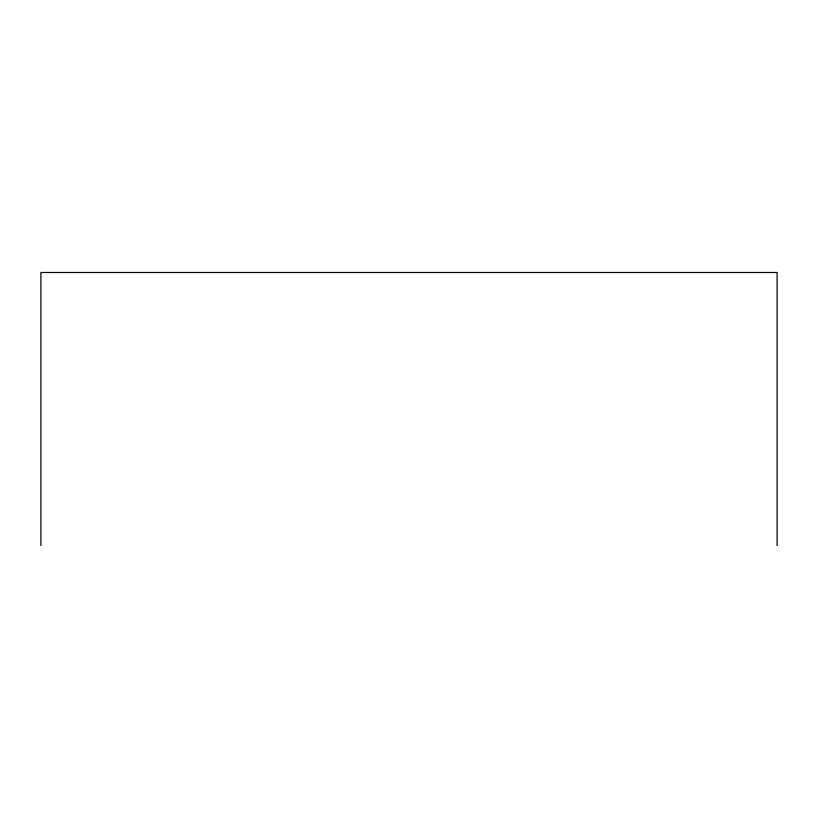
<?xml version="1.0" encoding="UTF-8"?>
<svg xmlns="http://www.w3.org/2000/svg" width="818" height="818" viewBox="0 0 818 818"><rect width="100%" height="100%" fill="white"/><g stroke="black" fill="none" stroke-linecap="round" stroke-linejoin="round"><path stroke-width="1.23" d="M777.1 545.514L777.1 272.486L40.9 272.486L40.9 545.514"/></g></svg>
